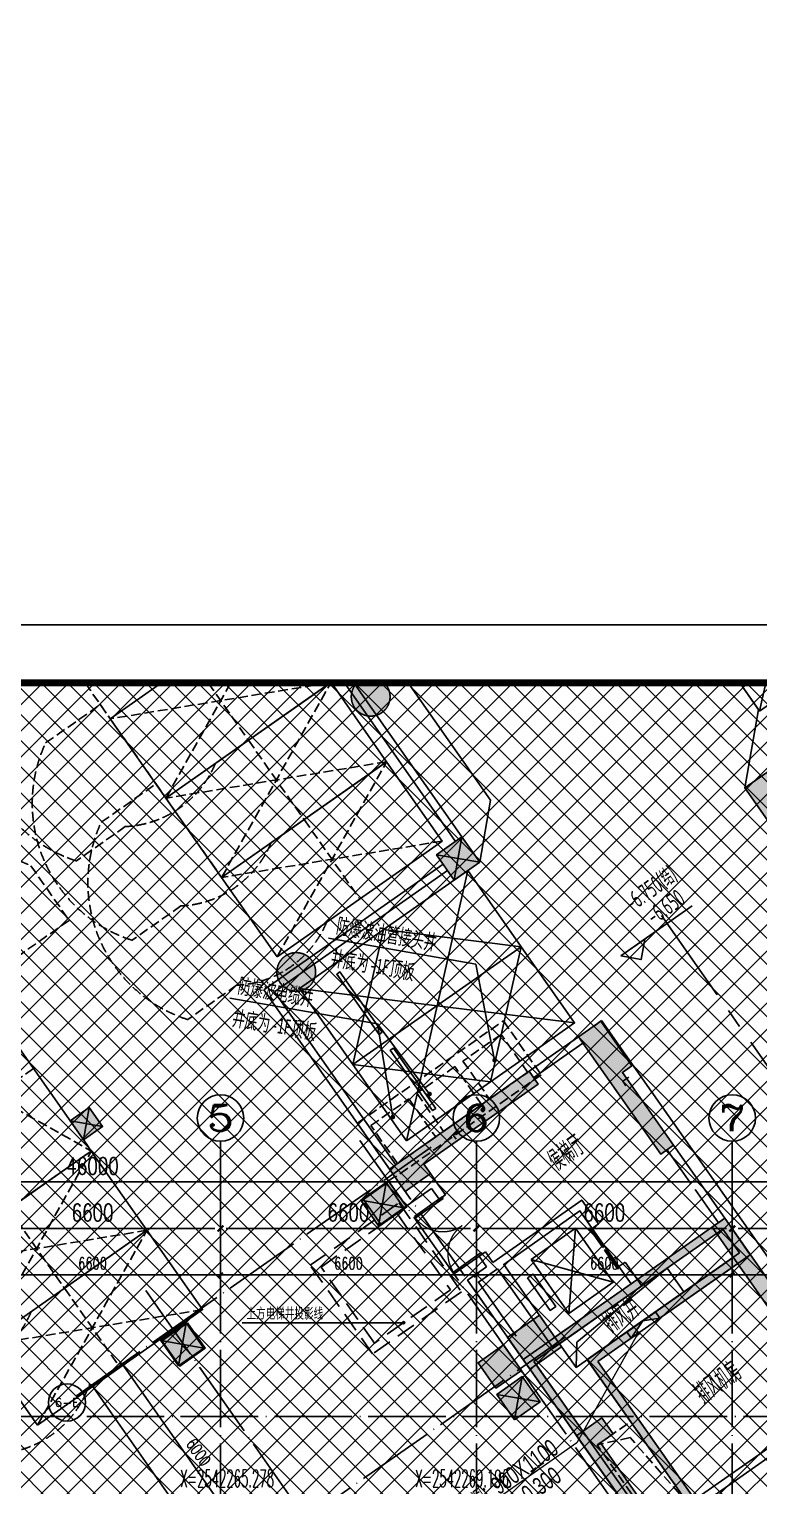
# Model space of a CAD drawing. Header units: millimetres. Extents: x 12325263 to 13848842, y -1463133 to 573208.
# Drawn here: x 12579661 to 12598484, y -804679 to -767086 of the extents above; entities that cross this region are included whole.
import ezdxf
from ezdxf.enums import TextEntityAlignment as Align
from ezdxf.xclip import XClip

# ---------------------------------------------------------------- set-up
doc = ezdxf.new("R2010")
doc.units = ezdxf.units.MM
doc.header["$LTSCALE"] = 1000
doc.header["$XCLIPFRAME"] = 0
for name, pattern in [('-2F平面$0$DASH', [0.35, 0.25, -0.1]), ('__DASH', [0.35, 0.25, -0.1]), ('ACAD_ISO02W100', [15, 12, -3]), ('DASH', [0.35, 0.25, -0.1]), ('DASHED2', [0.375, 0.25, -0.125]), ('DOTE', [2.42, 2, -0.2, 0.02, -0.2]), ('ÎÄå«ºþµØÏÂÊÒ¡¾²ÎÕÕ¡¿$0$CENTERX2', [4, 2.5, -0.5, 0.5, -0.5])]:
    doc.linetypes.add(name, pattern=pattern)
for name, color, linetype in [('-1F竖向开洞$0$PUB-TEXT', 7, 'Continuous'), ('-2F平面$0$PARTS-CAR公寓-机械车位', 240, 'Continuous'), ('56号楼地下室墙柱$0$0q-柱0', 3, 'Continuous'), ('56号楼地下室墙柱$0$0q-柱填充', 5, 'Continuous'), ('A-AXIS', 16, 'DOTE'), ('A-AXIS-DIMS', 3, 'Continuous'), ('A-AXIS-TEXT', 7, 'Continuous'), ('A-COLS', 6, 'Continuous'), ('A-WALL-PATT', 8, 'Continuous'), ('AXIS', 3, 'Continuous'), ('AXIS_TEXT', 7, 'Continuous'), ('DIM-ELEV', 3, 'Continuous'), ('DIM-PUB', 3, 'Continuous'), ('DRWD-DOOR', 2, 'Continuous'), ('PARTS-CAR-政府', 40, 'Continuous'), ('PARTS-HOLE', 3, 'Continuous'), ('PARTS-STAIR', 2, 'Continuous'), ('PUB-TEXT', 7, 'Continuous'), ('PUB_DIM', 83, 'Continuous'), ('PUB_HATCH', 8, 'Continuous'), ('PUB_TEXT', 7, 'Continuous'), ('ROAD-LINE', 20, 'Continuous'), ('ROAD-中心线', 142, 'Continuous'), ('TITLIN1', 7, 'Continuous'), ('WALL', 5, 'Continuous'), ('WALL-SHATCH', 8, 'Continuous'), ('人防墙', 6, 'Continuous'), ('人防门编号', 73, 'Continuous'), ('地下室柱网$0$0q-柱0', 8, 'Continuous'), ('地下室柱网$0$0q-柱填充', 8, 'Continuous'), ('地下室柱网$0$1-0w-XR引用', 8, 'Continuous'), ('投影线', 6, 'ACAD_ISO02W100')]:
    doc.layers.add(name, color=color, linetype=linetype)
for name, color, linetype, plot in [('-2F平面$0$A-轨迹线', 8, 'Continuous', False), ('56号楼地下室墙柱$0$9', 1, 'Continuous', False), ('xg-5', 7, 'Continuous', False), ('地下室柱网$0$9', 8, 'Continuous', False)]:
    doc.layers.add(name, color=color, linetype=linetype, plot=plot)
doc.styles.add('-1F竖向开洞$0$_HZTXT', font='_hysz.shx', dxfattribs={"width": 0.7, "bigfont": '_hyfs.shx'})
doc.styles.add('-1F竖向开洞$0$Standard', font='gbenor.shx', dxfattribs={"bigfont": 'gbcbig.shx'})
doc.styles.add('_TCH_AXIS', font='COMPLEX', dxfattribs={"bigfont": 'GBCBIG'})
doc.styles.add('_TCH_DIM', font='SIMPLEX.shx', dxfattribs={"width": 0.7, "bigfont": 'GBCBIG.shx'})
doc.styles.add('_TCH_DIM_T3', font='SIMPLEX.shx', dxfattribs={"width": 0.705882, "bigfont": 'GBCBIG.shx'})
doc.styles.add('ACHT', font='simhei.ttf')
doc.styles.add('COMPLEX', font='COMPLEX')
doc.styles.add('hztxt', font='gbenor.shx', dxfattribs={"width": 0.7, "bigfont": 'gbcbig.shx'})
doc.styles.get("Standard").update_dxf_attribs({"font": 'gbenor.shx', "bigfont": 'gbcbig.shx'})
doc.styles.add('TITXC', font='simhei.ttf')
doc.styles.add('TITXV', font='', dxfattribs={"width": 0.7})
doc.styles.add('宋体', font='', dxfattribs={"width": 0.65})
doc.styles.add('宋体-标注', font='', dxfattribs={"width": 0.6})
doc.styles.get('TITXV').set_extended_font_data('SimSun')
doc.styles.get('宋体').set_extended_font_data('SimSun')
doc.styles.get('宋体-标注').set_extended_font_data('SimSun')
doc.dimstyles.new('-1F竖向开洞$0$STANDARD', dxfattribs={"dimscale": 100, "dimtxt": 3.5, "dimasz": 1, "dimexe": 2.5, "dimexo": 3, "dimgap": 1.5, "dimtad": 1, "dimdec": 0, "dimzin": 0, "dimdsep": 46, "dimtxsty": '-1F竖向开洞$0$Standard', "dimblk": 'adgshg13-5--1F竖向开洞$0$_ArchTick', "dimcen": 0.09, "dimadec": 0, "dimazin": 0, "dimtfac": 1, "dimtdec": 0, "dimtix": 1, "dimtmove": 2, "dimatfit": 3, "dimfxl": 1, "dimtolj": 1, "dimtzin": 0, "dimarcsym": 0})
doc.dimstyles.new('_TCH_ARCH&&120', dxfattribs={"dimtxt": 306, "dimasz": 120, "dimexe": 300, "dimexo": 360, "dimgap": 147, "dimtad": 1, "dimdec": 0, "dimzin": 0, "dimdsep": 46, "dimtxsty": '_TCH_DIM_T3', "dimblk": 'ARCHTICK', "dimcen": 0.09, "dimclrt": 7, "dimazin": 2, "dimtfac": 1, "dimtdec": 0, "dimtix": 1, "dimtmove": 2, "dimatfit": 3, "dimfxl": 1, "dimfxlon": 1, "dimtolj": 1, "dimtzin": 0, "dimarcsym": 0})
doc.dimstyles.new('_TCH_ARCH&&150', dxfattribs={"dimtxt": 446.25, "dimasz": 150, "dimexe": 375, "dimexo": 450, "dimgap": 189.375, "dimtad": 1, "dimdec": 0, "dimzin": 0, "dimdsep": 46, "dimtxsty": '_TCH_DIM_T3', "dimblk": 'asdggshdfhsg_ArchTick', "dimcen": 0.09, "dimclrt": 7, "dimazin": 2, "dimtfac": 1, "dimtdec": 0, "dimtix": 1, "dimtmove": 2, "dimatfit": 3, "dimfxl": 1, "dimtolj": 1, "dimtzin": 0, "dimarcsym": 0})

# ---------------------------------------------------------------- blocks, each defined once
blk = doc.blocks.new('横向图框_A0')
at = {"layer": 'TITLIN1'}
blk.add_lwpolyline([(0, 0), (1189, 0), (1189, 841), (0, 841)], close=True, dxfattribs=at)
at = {"layer": 'TITLIN1', "const_width": 1.2}
blk.add_lwpolyline([(25, 10), (1179, 10), (1179, 831), (25, 831)], close=True, dxfattribs=at)
blk.add_lwpolyline([(25, 10), (1179, 10), (1179, 831), (25, 831)], close=True, dxfattribs=at)
at = {"style": 'TITXV', "width": 0.8}
for tag, p in [('智能化', (9.38, 781)), ('暖通', (3.13, 781)), ('建筑', (3.13, 705)), ('结构', (9.38, 705)), ('给排水', (15.63, 705)), ('电气', (21.88, 705))]:
    blk.add_attdef(tag, text='', height=2.5, rotation=90, dxfattribs=at).set_placement(p, align=Align.MIDDLE_CENTER)
for tag, height, style, p in [('总工程师', 3, 'ACHT', (1143.11, 210.3)), ('审定', 3, 'ACHT', (1143.11, 202.3)), ('审核', 3, 'ACHT', (1143.11, 194.3)), ('设计总负责人1', 3, 'ACHT', (1143.11, 186.3)), ('设计总负责人2', 3, 'ACHT', (1143.11, 178.3)), ('设计总负责人3', 3, 'ACHT', (1143.11, 170.3)), ('专业负责人1', 3, 'ACHT', (1143.11, 162.3)), ('专业负责人2', 3, 'ACHT', (1143.11, 154.3)), ('专业负责人3', 3, 'ACHT', (1143.11, 146.3)), ('校核1', 3, 'ACHT', (1143.11, 138.3)), ('校核2', 3, 'ACHT', (1143.11, 130.3)), ('设计1', 3, 'ACHT', (1143.11, 122.3)), ('设计2', 3, 'ACHT', (1143.11, 114.3)), ('工程编号', 3, 'TITXC', (1142.31, 74.79)), ('专业', 3, 'TITXC', (1170.43, 74.79)), ('设计阶段', 3, 'TITXC', (1155.54, 67.78)), ('图号', 5, 'TITXC', (1140.34, 32.75)), ('出图日期', 3, 'ACHT', (1144.35, 24.29))]:
    blk.add_attdef(tag, text='', height=height, dxfattribs=dict(style=style)).set_placement(p, align=Align.MIDDLE_CENTER)
at = {"style": 'TITXC', "flags": 1}
for tag, height, p in [('建设单位', 3, (1149.82, 102.29)), ('工程名称', 3, (1149.82, 86.29)), ('图纸名称', 5, (1149.82, 51.04))]:
    blk.add_attdef(tag, text='', height=height, dxfattribs=at).set_placement(p, align=Align.MIDDLE_CENTER)
at = {"style": 'ACHT', "width": 0.8}
for tag, p in [('版本号', (1172.76, 32.79)), ('序号', (1172.76, 24.29))]:
    blk.add_attdef(tag, text='', height=3, dxfattribs=at).set_placement(p, align=Align.MIDDLE_CENTER)
blk = doc.blocks.new('*U20')
blk.add_blockref('横向图框_A0', (0, 0))
blk = doc.blocks.new('A$C15443CC7')
at = {"xscale": 150, "yscale": 150, "zscale": 150}
blk.add_blockref('*U20', (0, 0), dxfattribs=at)
blk = doc.blocks.new('adgshg20211228-rf1')
at = {"layer": 'PUB_HATCH'}
for points in [[(-15309, -15026), (-15309, -14743), (-19799, -19233), (-19516, -19233)], [(-15309, -14743), (-15309, -15026), (-14779, -15556), (-14496, -15556)], [(-14496, -15556), (-14779, -15556), (-18173, -18950), (-17890, -18950)], [(-17890, -18950), (-18173, -18950), (-14955, -22168), (-14672, -22168)], [(-19516, -19233), (-19799, -19233), (-15768, -23264), (-15768, -22981)]]:
    blk.add_hatch(color=256, dxfattribs=at).paths.add_polyline_path(points)
at = {"layer": '人防墙'}
for p, q in [((-15309, -14743), (-19799, -19233)), ((-15309, -15026), (-19516, -19233)), ((-15309, -14743), (-14496, -15556)), ((-15309, -15026), (-14779, -15556)), ((-14779, -15556), (-18173, -18950)), ((-14496, -15556), (-17890, -18950)), ((-18173, -18950), (-14955, -22168)), ((-17890, -18950), (-14672, -22168)), ((-19799, -19233), (-15768, -23264)), ((-19516, -19233), (-15768, -22981))]:
    blk.add_line(p, q, dxfattribs=at)
at = {"layer": '人防墙', "linetype": '__DASH'}
for points in [[(-21814, -10713), (-20612, -11915), (-23865, -15167), (-25067, -13965)], [(-21814, -11066), (-22663, -11915), (-21814, -12763), (-20966, -11915)], [(-22840, -12092), (-23688, -12940), (-22840, -13789), (-21991, -12940)], [(-23865, -13117), (-23016, -13965), (-23865, -14814), (-24713, -13965)]]:
    blk.add_lwpolyline(points, close=True, dxfattribs=at)
at = {"layer": '人防门编号'}
for p, q in [((-22767, -9391), (-26629, -9391)), ((-21862, -11754), (-22767, -9391)), ((-21862, -11754), (-22767, -9391)), ((-24999, -11351), (-28862, -11351)), ((-23364, -12901), (-24999, -11351)), ((-23364, -12901), (-24999, -11351)), ((-24192, -13649), (-24999, -11351))]:
    blk.add_line(p, q, dxfattribs=at)
at = {"layer": '人防门编号', "const_width": 60}
for points in [[(-21851, -11782, 1), (-21872, -11726, 1)], [(-21851, -11782, 1), (-21872, -11726, 1)], [(-23342, -12922, 1), (-23386, -12880, 1)], [(-23342, -12922, 1), (-23386, -12880, 1)], [(-24182, -13677, 1), (-24202, -13621, 1)]]:
    blk.add_lwpolyline(points, format="xyb", close=True, dxfattribs=at)
at = {"layer": 'PUB_TEXT', "style": '宋体-标注', "width": 0.6}
for s, p in [('防爆波油管接头井', (-26472, -9225)), ('井底为', (-26472, -10074)), ('-1F', (-25451, -10074)), ('顶板', (-24941, -10074)), ('防爆波电缆井', (-28705, -11189)), ('井底为', (-28705, -12034)), ('-1F', (-27684, -12034)), ('顶板', (-27174, -12034))]:
    blk.add_text(s, height=398.7, dxfattribs=at).set_placement(p)
blk = doc.blocks.new('adgshg13-A$C7F010FC0')
at = {"layer": 'WALL-SHATCH'}
h = blk.add_hatch(color=256, dxfattribs=at)
h.dxf.hatch_style = 1
h.paths.add_polyline_path([(-60384, -16881), (-763, 197), (12588, -13153), (12588, -157996), (-162965, -188820), (-171262, -180523), (-171262, -31311), (-150707, -10756), (-131860, -7981), (-99162, -7981), (-99162, -4981), (-76620, -4981), (-70108, -16881)], flags=16)
h.paths.add_polyline_path([(-60091, -16381), (-647, 647), (12988, -12988), (12988, -158332), (-163101, -189250), (-171662, -180689), (-171662, -31145), (-150778, -10261), (-131897, -7481), (-99562, -7481), (-99562, -4581), (-76366, -4581), (-69908, -16381)])
blk = doc.blocks.new('adgshg13-Lmark11')
blk.add_line((-250, 250), (1250, 250))
blk.add_lwpolyline([(-250, 250), (250, 250), (0, 0), (-250, 250)], close=True)
at = {"color": 7, "width": 0.8}
blk.add_attdef('LMARK', text='', height=180, rotation=0, dxfattribs=at).set_placement((1137, 325), align=Align.RIGHT)
blk = doc.blocks.new('adgshg13-5--1F竖向开洞$0$_ArchTick')
at = {"color": 0, "linetype": 'ByBlock', "const_width": 0.4}
blk.add_lwpolyline([(-0.5, -0.5), (0.5, 0.5)], dxfattribs=at)
blk = doc.blocks.new('adgshg13-5--1F竖向开洞$0$_Dot')
at = {"color": 0, "linetype": 'ByBlock', "lineweight": -2}
blk.add_line((-0.5, 0), (-1, 0), dxfattribs=at)
at = {"color": 0, "linetype": 'ByBlock', "const_width": 0.5}
blk.add_lwpolyline([(-0.25, 0, 1), (0.25, 0, 1)], format="xyb", close=True, dxfattribs=at)
blk = doc.blocks.new('adgshg13-$DORLIB2D$00000127')
at = {"color": 0}
for points in [[(-0.533, 0.795), (-0.533, 0.69)], [(-0.033, 0.795), (-0.533, 0.795)], [(-0.033, 0.69), (-0.533, 0.69)], [(-0.033, 0.795), (-0.033, 0.69)], [(0.533, 0.795), (0.033, 0.795)], [(0.033, 0.795), (0.033, 0.69)], [(0.533, 0.69), (0.033, 0.69)], [(0.533, 0.795), (0.533, 0.69)], [(0.5, 0.5), (-0.5, 0.5)]]:
    blk.add_lwpolyline(points, dxfattribs=at)
blk = doc.blocks.new('adgshg13-$DorLib2D$00000002')
for p, q in [((-0.5, 0), (-0.5, 0.4875)), ((-0.475, 0.4875), (-0.5, 0.4875)), ((-0.475, 0), (-0.475, 0.4875)), ((0.475, 0), (0.475, 0.4875)), ((0.475, 0.4875), (0.5, 0.4875)), ((0.5, 0), (0.5, 0.4875)), ((-0.5, 0), (-0.475, 0)), ((0.5, 0), (0.475, 0))]:
    blk.add_line(p, q)
at = {"lineweight": 13}
for centre, start, end in [((-0.4875, 0), 0, 88.53072), ((0.4875, 0), 91.46928, 180)]:
    blk.add_arc(centre, 0.4875, start, end, dxfattribs=at)
blk = doc.blocks.new('*U499')
at = {"layer": '地下室柱网$0$0q-柱填充'}
h = blk.add_hatch(color=256, dxfattribs=at)
h.dxf.hatch_style = 1
edge = h.paths.add_edge_path()
edge.add_arc((0, 0), 500, 0, 360)
at = {"layer": '地下室柱网$0$0q-柱0'}
blk.add_circle((0, 0), 500, dxfattribs=at)
blk = doc.blocks.new('*U495')
at = {"layer": '地下室柱网$0$0q-柱0'}
blk.add_lwpolyline([(-400, -400), (400, -400), (400, 400), (-400, 400)], close=True, dxfattribs=at)
at = {"layer": '地下室柱网$0$0q-柱填充'}
blk.add_solid([(-400, 400), (400, 400), (-400, -400), (400, -400)], dxfattribs=at)
at = {"layer": '地下室柱网$0$9'}
for p, q in [((-400, 400), (400, -400)), ((-400, -400), (400, 400))]:
    blk.add_line(p, q, dxfattribs=at)
blk = doc.blocks.new('adgshg2qbj-gycw-bj-13--2F平面$0$CAR-机械车位')
at = {"layer": '-2F平面$0$A-轨迹线', "color": 251, "linetype": '-2F平面$0$DASH'}
blk.add_lwpolyline([(2500, 3643, 0.290247), (2500, 6480), (2500, 8022, 0.450414), (-2949, 6924), (-2949, 5200), (0, 5200)], format="xyb", dxfattribs=at)
at = {"linetype": '-2F平面$0$DASH'}
for p, q in [((2500, 5200), (0, 0)), ((2500, 0), (0, 5200)), ((0, 2600), (2500, 2600))]:
    blk.add_line(p, q, dxfattribs=at)
for p, q in [((2500, 5200), (0, 5200)), ((0, 5200), (0, 200)), ((2500, 300), (2500, 5200))]:
    blk.add_line(p, q)
blk.add_lwpolyline([(2500, 300), (2500, 0), (0, 0), (0, 200)])
blk = doc.blocks.new('adgshg13-政府车位')
at = {"color": 40}
blk.add_lwpolyline([(0, 0), (2400, 0), (2400, 5300), (0, 5300)], close=True, dxfattribs=at)
for points in [[(2400, 0), (0, 2650), (2400, 5300)], [(0, 0), (2400, 2650), (0, 5300)]]:
    blk.add_lwpolyline(points, dxfattribs=at)
at = {"color": 40, "extrusion": (-0.000447791, 3.39716e-15, 1), "elevation": -1}
blk.add_lwpolyline([(250, 1100), (2150, 1100), (2150, 1000), (250, 1000)], close=True, dxfattribs=at)
blk = doc.blocks.new('*U492')
at = {"layer": '地下室柱网$0$0q-柱0'}
blk.add_lwpolyline([(-300, -300), (300, -300), (300, 300), (-300, 300)], close=True, dxfattribs=at)
at = {"layer": '地下室柱网$0$0q-柱填充'}
blk.add_solid([(-300, 300), (300, 300), (-300, -300), (300, -300)], dxfattribs=at)
at = {"layer": '地下室柱网$0$9'}
for p, q in [((-300, 300), (300, -300)), ((-300, -300), (300, 300))]:
    blk.add_line(p, q, dxfattribs=at)
blk = doc.blocks.new('adgshg56号楼地下室墙柱')
at = {"layer": '56号楼地下室墙柱$0$0q-柱填充'}
h = blk.add_hatch(color=256, dxfattribs=at)
h.dxf.hatch_style = 1
h.paths.add_polyline_path([(-1000, 3800), (-1800, 3800), (-1800, 1200), (-2400, 1200), (-2400, 700), (-1800, 700), (-1800, -2500), (-1500, -2500), (-1500, 3100), (-1000, 3100)])
h = blk.add_hatch(color=256, dxfattribs=at)
h.dxf.hatch_style = 1
h.paths.add_polyline_path([(-10550, 1000), (-14950, 1000), (-14950, 300), (-14150, 300), (-14150, 600), (-10550, 600)])
h = blk.add_hatch(color=256, dxfattribs=at)
h.dxf.hatch_style = 1
h.paths.add_polyline_path([(-9000, 1000), (-9000, -2700), (-8600, -2700), (-8600, -400), (-8300, -400), (-8300, 1000)])
h = blk.add_hatch(color=256, dxfattribs=at)
h.dxf.hatch_style = 1
h.paths.add_polyline_path([(-13950, -4300), (-14950, -4300), (-14950, -5300), (-13950, -5300)])
h = blk.add_hatch(color=256, dxfattribs=at)
h.dxf.hatch_style = 1
h.paths.add_polyline_path([(-9000, -5000), (-9000, -10500), (-9250, -10500), (-9250, -11200), (-8050, -11200), (-8050, -10500), (-8600, -10500), (-8600, -5000)])
h = blk.add_hatch(color=256, dxfattribs=at)
h.dxf.hatch_style = 1
h.paths.add_polyline_path([(-14150, -7400), (-14950, -7400), (-14950, -11200), (-14150, -11200), (-14150, -10500), (-14550, -10500), (-14550, -7900), (-14150, -7900)])
at = {"layer": '56号楼地下室墙柱$0$0q-柱0'}
for points in [[(-1000, 3800), (-1800, 3800), (-1800, 1200), (-2400, 1200), (-2400, 700), (-1800, 700), (-1800, -2500), (-1500, -2500), (-1500, 3100), (-1000, 3100)], [(-10550, 1000), (-14950, 1000), (-14950, 300), (-14150, 300), (-14150, 600), (-10550, 600)], [(-9000, 1000), (-9000, -2700), (-8600, -2700), (-8600, -400), (-8300, -400), (-8300, 1000)], [(-13950, -4300), (-14950, -4300), (-14950, -5300), (-13950, -5300)], [(-9000, -5000), (-9000, -10500), (-9250, -10500), (-9250, -11200), (-8050, -11200), (-8050, -10500), (-8600, -10500), (-8600, -5000)], [(-14150, -7400), (-14950, -7400), (-14950, -11200), (-14150, -11200), (-14150, -10500), (-14550, -10500), (-14550, -7900), (-14150, -7900)]]:
    blk.add_lwpolyline(points, close=True, dxfattribs=at)
at = {"layer": '56号楼地下室墙柱$0$9'}
for p, q in [((-13100, 780), (-13100, 645)), ((-13100, 780), (-12915, 780)), ((-8725, -595), (-8725, -735)), ((-8725, -595), (-8535, -595))]:
    blk.add_line(p, q, dxfattribs=at)
blk = doc.blocks.new('_AXISO')
blk.add_circle((0, 0), 0.5)
at = {"layer": 'AXIS_TEXT', "style": 'COMPLEX', "width": 1.041667}
blk.add_attdef('A', text='', height=0.56, dxfattribs=at).set_placement((-0.25, -0.28), (0.25, -0.28), align=Align.FIT)
blk = doc.blocks.new('_ArchTick')
at = {"color": 0, "linetype": 'ByBlock', "const_width": 0.4}
blk.add_lwpolyline([(-0.5, -0.5), (0.5, 0.5)], dxfattribs=at)
blk = doc.blocks.new('*D5290')
at = {"layer": 'A-AXIS-DIMS', "color": 0, "lineweight": -2, "transparency": 16777216}
for p, q in [((-6479, 4816), (-6726, 4643)), ((-6480, 4815), (438, -5050)), ((439, -5050), (193, -5223))]:
    blk.add_line(p, q, dxfattribs=at)
at = {"layer": 'Defpoints', "color": 0, "transparency": 16777216}
for p in [(-4400, 6274), (2519, -3592), (438, -5050)]:
    blk.add_point(p, dxfattribs=at)
at = {"layer": 'A-AXIS-DIMS', "color": 0, "lineweight": -2, "transparency": 16777216, "xscale": 120, "yscale": 120, "zscale": 120}
for p, rotation in [((-6480, 4815), 125.0412482430256), ((438, -5050), 305.0412482430256)]:
    blk.add_blockref('_ArchTick', p, dxfattribs=dict(at, rotation=rotation))
at = {"layer": 'A-AXIS-DIMS', "color": 7, "transparency": 16777216, "insert": (-2775, 55), "char_height": 306, "attachment_point": 5, "rotation": 305.0412, "style": '_TCH_DIM_T3'}
blk.add_mtext('\\A1;12050', dxfattribs=at)
blk = doc.blocks.new('*D5292')
at = {"layer": 'A-AXIS-DIMS', "color": 0, "lineweight": -2, "transparency": 16777216}
for p, q in [((-5694, 5367), (-5940, 5194)), ((-5694, 5367), (-2249, 454)), ((-2249, 455), (-2495, 282))]:
    blk.add_line(p, q, dxfattribs=at)
at = {"layer": 'Defpoints', "color": 0, "transparency": 16777216}
for p in [(-4400, 6274), (-955, 1362), (-2249, 454)]:
    blk.add_point(p, dxfattribs=at)
at = {"layer": 'A-AXIS-DIMS', "color": 0, "lineweight": -2, "transparency": 16777216, "xscale": 120, "yscale": 120, "zscale": 120}
for p, rotation in [((-5694, 5367), 125.0412482430296), ((-2249, 454), 305.0412482430296)]:
    blk.add_blockref('_ArchTick', p, dxfattribs=dict(at, rotation=rotation))
at = {"layer": 'A-AXIS-DIMS', "color": 7, "transparency": 16777216, "insert": (-3726, 3083), "char_height": 306, "attachment_point": 5, "rotation": 305.0412, "style": '_TCH_DIM_T3'}
blk.add_mtext('\\A1;6000', dxfattribs=at)
blk = doc.blocks.new('asdggshdfhsg_ArchTick')
at = {"color": 0, "linetype": 'ByBlock', "const_width": 0.4}
blk.add_lwpolyline([(-0.5, -0.5), (0.5, 0.5)], dxfattribs=at)
blk = doc.blocks.new('*D5248')
at = {"layer": 'AXIS', "color": 0, "lineweight": -2, "transparency": 16777216}
for p, q in [((12424867, 1082540), (12424867, 1085415)), ((12470867, 1082540), (12470867, 1085415)), ((12425017, 1085040), (12470717, 1085040))]:
    blk.add_line(p, q, dxfattribs=at)
at = {"layer": 'Defpoints', "color": 0, "transparency": 16777216}
for p in [(12470867, 1085040), (12424867, 1082090), (12470867, 1082090)]:
    blk.add_point(p, dxfattribs=at)
at = {"layer": 'AXIS', "color": 0, "lineweight": -2, "transparency": 16777216, "xscale": 150, "yscale": 150, "zscale": 150, "rotation": 180}
blk.add_blockref('asdggshdfhsg_ArchTick', (12424867, 1085040), dxfattribs=at)
at = {"layer": 'AXIS', "color": 0, "lineweight": -2, "transparency": 16777216, "xscale": 150, "yscale": 150, "zscale": 150}
blk.add_blockref('asdggshdfhsg_ArchTick', (12470867, 1085040), dxfattribs=at)
at = {"layer": 'AXIS', "color": 7, "transparency": 16777216, "insert": (12447867, 1085452), "char_height": 446.2, "attachment_point": 5, "style": '_TCH_DIM_T3'}
blk.add_mtext('\\A1;46000', dxfattribs=at)
blk = doc.blocks.new('*D5253')
at = {"layer": 'AXIS', "color": 0, "lineweight": -2, "transparency": 16777216}
for p, q in [((12444567, 1082540), (12444567, 1084215)), ((12451167, 1082540), (12451167, 1084215)), ((12444717, 1083840), (12451017, 1083840))]:
    blk.add_line(p, q, dxfattribs=at)
at = {"layer": 'Defpoints', "color": 0, "transparency": 16777216}
for p in [(12451167, 1083840), (12444567, 1082090), (12451167, 1082090)]:
    blk.add_point(p, dxfattribs=at)
at = {"layer": 'AXIS', "color": 0, "lineweight": -2, "transparency": 16777216, "xscale": 150, "yscale": 150, "zscale": 150, "rotation": 180}
blk.add_blockref('asdggshdfhsg_ArchTick', (12444567, 1083840), dxfattribs=at)
at = {"layer": 'AXIS', "color": 0, "lineweight": -2, "transparency": 16777216, "xscale": 150, "yscale": 150, "zscale": 150}
blk.add_blockref('asdggshdfhsg_ArchTick', (12451167, 1083840), dxfattribs=at)
at = {"layer": 'AXIS', "color": 7, "transparency": 16777216, "insert": (12447867, 1084252), "char_height": 446.2, "attachment_point": 5, "style": '_TCH_DIM_T3'}
blk.add_mtext('\\A1;6600', dxfattribs=at)
blk = doc.blocks.new('*D5254')
at = {"layer": 'AXIS', "color": 0, "lineweight": -2, "transparency": 16777216}
for p, q in [((12451167, 1082540), (12451167, 1084215)), ((12457767, 1082540), (12457767, 1084215)), ((12451317, 1083840), (12457617, 1083840))]:
    blk.add_line(p, q, dxfattribs=at)
at = {"layer": 'Defpoints', "color": 0, "transparency": 16777216}
for p in [(12457767, 1083840), (12451167, 1082090), (12457767, 1082090)]:
    blk.add_point(p, dxfattribs=at)
at = {"layer": 'AXIS', "color": 0, "lineweight": -2, "transparency": 16777216, "xscale": 150, "yscale": 150, "zscale": 150, "rotation": 180}
blk.add_blockref('asdggshdfhsg_ArchTick', (12451167, 1083840), dxfattribs=at)
at = {"layer": 'AXIS', "color": 0, "lineweight": -2, "transparency": 16777216, "xscale": 150, "yscale": 150, "zscale": 150}
blk.add_blockref('asdggshdfhsg_ArchTick', (12457767, 1083840), dxfattribs=at)
at = {"layer": 'AXIS', "color": 7, "transparency": 16777216, "insert": (12454467, 1084252), "char_height": 446.2, "attachment_point": 5, "style": '_TCH_DIM_T3'}
blk.add_mtext('\\A1;6600', dxfattribs=at)
blk = doc.blocks.new('*D5255')
at = {"layer": 'AXIS', "color": 0, "lineweight": -2, "transparency": 16777216}
for p, q in [((12457767, 1082540), (12457767, 1084215)), ((12464367, 1082540), (12464367, 1084215)), ((12457917, 1083840), (12464217, 1083840))]:
    blk.add_line(p, q, dxfattribs=at)
at = {"layer": 'Defpoints', "color": 0, "transparency": 16777216}
for p in [(12464367, 1083840), (12457767, 1082090), (12464367, 1082090)]:
    blk.add_point(p, dxfattribs=at)
at = {"layer": 'AXIS', "color": 0, "lineweight": -2, "transparency": 16777216, "xscale": 150, "yscale": 150, "zscale": 150, "rotation": 180}
blk.add_blockref('asdggshdfhsg_ArchTick', (12457767, 1083840), dxfattribs=at)
at = {"layer": 'AXIS', "color": 0, "lineweight": -2, "transparency": 16777216, "xscale": 150, "yscale": 150, "zscale": 150}
blk.add_blockref('asdggshdfhsg_ArchTick', (12464367, 1083840), dxfattribs=at)
at = {"layer": 'AXIS', "color": 7, "transparency": 16777216, "insert": (12461067, 1084252), "char_height": 446.2, "attachment_point": 5, "style": '_TCH_DIM_T3'}
blk.add_mtext('\\A1;6600', dxfattribs=at)
blk = doc.blocks.new('*D5256')
at = {"layer": 'AXIS', "color": 0, "lineweight": -2, "transparency": 16777216}
for p, q in [((12464367, 1082540), (12464367, 1084215)), ((12470867, 1082540), (12470867, 1084215)), ((12464517, 1083840), (12470717, 1083840))]:
    blk.add_line(p, q, dxfattribs=at)
at = {"layer": 'Defpoints', "color": 0, "transparency": 16777216}
for p in [(12470867, 1083840), (12464367, 1082090), (12470867, 1082090)]:
    blk.add_point(p, dxfattribs=at)
at = {"layer": 'AXIS', "color": 0, "lineweight": -2, "transparency": 16777216, "xscale": 150, "yscale": 150, "zscale": 150, "rotation": 180}
blk.add_blockref('asdggshdfhsg_ArchTick', (12464367, 1083840), dxfattribs=at)
at = {"layer": 'AXIS', "color": 0, "lineweight": -2, "transparency": 16777216, "xscale": 150, "yscale": 150, "zscale": 150}
blk.add_blockref('asdggshdfhsg_ArchTick', (12470867, 1083840), dxfattribs=at)
at = {"layer": 'AXIS', "color": 7, "transparency": 16777216, "insert": (12467617, 1084252), "char_height": 446.2, "attachment_point": 5, "style": '_TCH_DIM_T3'}
blk.add_mtext('\\A1;6500', dxfattribs=at)
blk = doc.blocks.new('A$C3FC35F4C')
at = {"layer": 'PUB_TEXT', "style": '_TCH_DIM', "width": 0.494118}
for s, p in [('X=2542265.278', (1019505, 231922)), ('X=2542269.196', (1025565, 231922))]:
    blk.add_text(s, height=446.25, dxfattribs=at).set_placement(p)
blk = doc.blocks.new('_FZH')
blk.add_lwpolyline([(-0.5, -0.5), (0.5, -0.5), (0.5, 0.5), (-0.5, 0.5)], close=True)
at = {"layer": 'PUB_HATCH'}
blk.add_solid([(-0.5, -0.5), (0.5, -0.5), (-0.5, 0.5), (0.5, 0.5)], dxfattribs=at)
blk = doc.blocks.new('asdfdsfds')
at = {"layer": 'A-COLS', "xscale": 799.9999999987996, "yscale": 799.9999999987996, "zscale": 799.9999999987996, "rotation": 215.0413537888287}
for p in [(-15454, 88503), (-20653, 84857), (-12497, 84287)]:
    blk.add_blockref('_FZH', p, dxfattribs=at)
blk = doc.blocks.new('*D4794')
at = {"layer": 'Defpoints', "color": 0, "transparency": 16777216}
for p in [(12584597, -799237), (12577997, -802837), (12584597, -802837)]:
    blk.add_point(p, dxfattribs=at)
at = {"layer": 'PUB_DIM', "color": 0, "lineweight": -2, "transparency": 16777216}
for p, q in [((12577997, -799238), (12577997, -798937)), ((12584597, -799238), (12584597, -798937)), ((12577997, -799237), (12584597, -799237))]:
    blk.add_line(p, q, dxfattribs=at)
at = {"layer": 'PUB_DIM', "color": 0, "lineweight": -2, "transparency": 16777216, "xscale": 120, "yscale": 120, "zscale": 120, "rotation": 180}
blk.add_blockref('_ArchTick', (12577997, -799237), dxfattribs=at)
at = {"layer": 'PUB_DIM', "color": 0, "lineweight": -2, "transparency": 16777216, "xscale": 120, "yscale": 120, "zscale": 120}
blk.add_blockref('_ArchTick', (12584597, -799237), dxfattribs=at)
at = {"layer": 'PUB_DIM', "color": 7, "transparency": 16777216, "insert": (12581297, -798937), "char_height": 306, "attachment_point": 5, "style": '_TCH_DIM_T3'}
blk.add_mtext('\\A1;6600', dxfattribs=at)
blk = doc.blocks.new('*D4795')
at = {"layer": 'Defpoints', "color": 0, "transparency": 16777216}
for p in [(12591197, -799237), (12584597, -802837), (12591197, -802837)]:
    blk.add_point(p, dxfattribs=at)
at = {"layer": 'PUB_DIM', "color": 0, "lineweight": -2, "transparency": 16777216}
for p, q in [((12584597, -799238), (12584597, -798937)), ((12591197, -799238), (12591197, -798937)), ((12584597, -799237), (12591197, -799237))]:
    blk.add_line(p, q, dxfattribs=at)
at = {"layer": 'PUB_DIM', "color": 0, "lineweight": -2, "transparency": 16777216, "xscale": 120, "yscale": 120, "zscale": 120, "rotation": 180}
blk.add_blockref('_ArchTick', (12584597, -799237), dxfattribs=at)
at = {"layer": 'PUB_DIM', "color": 0, "lineweight": -2, "transparency": 16777216, "xscale": 120, "yscale": 120, "zscale": 120}
blk.add_blockref('_ArchTick', (12591197, -799237), dxfattribs=at)
at = {"layer": 'PUB_DIM', "color": 7, "transparency": 16777216, "insert": (12587897, -798937), "char_height": 306, "attachment_point": 5, "style": '_TCH_DIM_T3'}
blk.add_mtext('\\A1;6600', dxfattribs=at)
blk = doc.blocks.new('*D4796')
at = {"layer": 'Defpoints', "color": 0, "transparency": 16777216}
for p in [(12597797, -799237), (12591197, -802837), (12597797, -802837)]:
    blk.add_point(p, dxfattribs=at)
at = {"layer": 'PUB_DIM', "color": 0, "lineweight": -2, "transparency": 16777216}
for p, q in [((12591197, -799238), (12591197, -798937)), ((12597797, -799238), (12597797, -798937)), ((12591197, -799237), (12597797, -799237))]:
    blk.add_line(p, q, dxfattribs=at)
at = {"layer": 'PUB_DIM', "color": 0, "lineweight": -2, "transparency": 16777216, "xscale": 120, "yscale": 120, "zscale": 120, "rotation": 180}
blk.add_blockref('_ArchTick', (12591197, -799237), dxfattribs=at)
at = {"layer": 'PUB_DIM', "color": 0, "lineweight": -2, "transparency": 16777216, "xscale": 120, "yscale": 120, "zscale": 120}
blk.add_blockref('_ArchTick', (12597797, -799237), dxfattribs=at)
at = {"layer": 'PUB_DIM', "color": 7, "transparency": 16777216, "insert": (12594497, -798937), "char_height": 306, "attachment_point": 5, "style": '_TCH_DIM_T3'}
blk.add_mtext('\\A1;6600', dxfattribs=at)
blk = doc.blocks.new('*D4797')
at = {"layer": 'Defpoints', "color": 0, "transparency": 16777216}
for p in [(12604297, -799237), (12597797, -802837), (12604297, -802837)]:
    blk.add_point(p, dxfattribs=at)
at = {"layer": 'PUB_DIM', "color": 0, "lineweight": -2, "transparency": 16777216}
for p, q in [((12597797, -799238), (12597797, -798937)), ((12604297, -799238), (12604297, -798937)), ((12597797, -799237), (12604297, -799237))]:
    blk.add_line(p, q, dxfattribs=at)
at = {"layer": 'PUB_DIM', "color": 0, "lineweight": -2, "transparency": 16777216, "xscale": 120, "yscale": 120, "zscale": 120, "rotation": 180}
blk.add_blockref('_ArchTick', (12597797, -799237), dxfattribs=at)
at = {"layer": 'PUB_DIM', "color": 0, "lineweight": -2, "transparency": 16777216, "xscale": 120, "yscale": 120, "zscale": 120}
blk.add_blockref('_ArchTick', (12604297, -799237), dxfattribs=at)
at = {"layer": 'PUB_DIM', "color": 7, "transparency": 16777216, "insert": (12601047, -798937), "char_height": 306, "attachment_point": 5, "style": '_TCH_DIM_T3'}
blk.add_mtext('\\A1;6500', dxfattribs=at)
blk = doc.blocks.new('adgshg13-5--1F竖向开洞')
at = {"layer": '-1F竖向开洞$0$PUB-TEXT', "color": 3, "style": '-1F竖向开洞$0$_HZTXT', "width": 0.7}
for s, p in [('结构开洞：900X1100', (711627398, 2542272859)), ('洞底标高：H+0.300', (711627822, 2542272398))]:
    blk.add_text(s, height=450, rotation=45.0074, dxfattribs=at).set_placement(p)
blk.add_wipeout([(711630976, 2542278639), (711631118, 2542278498), (711631754, 2542279134), (711631613, 2542279276)]).dxf.layer = 'xg-5'
h = blk.add_hatch(color=256)
h.dxf.hatch_style = 1
h.paths.add_polyline_path([(711631330, 2542278993), (711630976, 2542278639), (711631118, 2542278498)])
h.paths.add_polyline_path([(711631754, 2542279134), (711631613, 2542279276), (711631330, 2542278993)])
for p, q in [((711630976, 2542278639), (711631613, 2542279276)), ((711630976, 2542278639), (711631613, 2542279276)), ((711631754, 2542279134), (711631118, 2542278498)), ((711631754, 2542279134), (711631118, 2542278498)), ((711631330, 2542278993), (711631754, 2542279134)), ((711631613, 2542279276), (711631754, 2542279134)), ((711631613, 2542279276), (711631754, 2542279134)), ((711631118, 2542278498), (711631330, 2542278993)), ((711631118, 2542278498), (711630976, 2542278639)), ((711631118, 2542278498), (711630976, 2542278639))]:
    blk.add_line(p, q)
at = {"layer": '-1F竖向开洞$0$PUB-TEXT', "color": 3}
blk.add_leader([(711631266, 2542278646), (711630198, 2542275591), (711627260, 2542272653)], dimstyle='-1F竖向开洞$0$STANDARD', override={"dimscale": 1, "dimtxt": 6000, "dimasz": 100, "dimtad": 0, "dimldrblk": 'adgshg13-5--1F竖向开洞$0$_Dot', "dimlwd": 20}, dxfattribs=at)
blk = doc.blocks.new('A$C4C7A72D3')
for points in [[(186761.4, 142738.7), (186620, 142597.3)], [(187609.9, 141890.2), (187468.5, 141748.8)]]:
    blk.add_lwpolyline(points)
at = {"layer": 'PARTS-STAIR'}
for p, q in [((186195.7, 142526.6), (186407.7, 140334.6)), ((185205.7, 141536.7), (187397.7, 141324.5))]:
    blk.add_line(p, q, dxfattribs=at)
blk.add_lwpolyline([(185205.7, 141536.7), (186195.7, 142526.6), (187397.7, 141324.5), (186407.7, 140334.6)], close=True, dxfattribs=at)
at = {"layer": 'PARTS-STAIR', "color": 2}
for points in [[(186761.4, 142738.7), (186620, 142597.3)], [(187609.9, 141890.2), (187468.5, 141748.8)]]:
    blk.add_lwpolyline(points, dxfattribs=at)
at = {"layer": 'PARTS-STAIR'}
blk.add_lwpolyline([(185198.6, 141048.8), (185322.4, 141172.6), (186043.6, 140451.3), (185919.8, 140327.5), (185198.6, 141048.8)], dxfattribs=at)
at = {"layer": 'ROAD-中心线', "linetype": 'ÎÄå«ºþµØÏÂÊÒ¡¾²ÎÕÕ¡¿$0$CENTERX2'}
blk.add_line((186988.6, 150862.6), (198635.4, 139215.8), dxfattribs=at)
at = {"layer": 'WALL'}
for p, q in [((189059.5, 144046.9), (189801.9, 143304.4)), ((182741, 142799.3), (182599.6, 142657.9)), ((184013.8, 141526.5), (183872.4, 141385.1)), ((190438.3, 136162.6), (192241.5, 137965.7)), ((190049.4, 135490.9), (192382.9, 137824.3))]:
    blk.add_line(p, q, dxfattribs=at)
for points in [[(182503.6, 143036.7), (182271.2, 143269)], [(184251.1, 141289.1), (186231, 143269), (186761.4, 142738.7)], [(181180.3, 142844.7), (181372.2, 143036.7)], [(181746, 142279.1), (182362.2, 142895.3)], [(182599.6, 142657.9), (182362.2, 142895.3)], [(182741, 142799.3), (182503.6, 143036.7)], [(187468.5, 141748.8), (187857.4, 141359.9), (186160.3, 139662.8), (184534, 141289.1), (186231, 142986.2), (186620, 142597.3)], [(187609.9, 141890.2), (188140.2, 141359.9), (186160.3, 139380), (184392.6, 141147.7)], [(184109.7, 141147.7), (183872.4, 141385.1)], [(184251.1, 141289.1), (184013.8, 141526.5)], [(184109.7, 141147.7), (183685.5, 140723.5), (191970.4, 132438.5)], [(184392.6, 141147.7), (183968.3, 140723.5), (185170.4, 139521.4)]]:
    blk.add_lwpolyline(points, dxfattribs=at)
at = {"layer": '-2F平面$0$PARTS-CAR公寓-机械车位'}
for p, xscale, rotation in [((175780.8, 157077.2), -0.9999999999999996, 134.9999999999997), ((177548.5, 155309.4), -0.9999999999999996, 134.9999999999997), ((179316.3, 153541.6), -0.9999999999999996, 134.9999999999997), ((173550.2, 142330.6), -0.9999999999999993, 45.00000000000003), ((171358.1, 140138.6), -0.9999999999999993, 45.00000000000003), ((173550.2, 142330.6), -0.9999999999999996, 134.9999999999997), ((175317.9, 140562.9), -0.9999999999999996, 134.9999999999997)]:
    blk.add_blockref('adgshg2qbj-gycw-bj-13--2F平面$0$CAR-机械车位', p, dxfattribs=dict(at, xscale=xscale, rotation=rotation))
for name, p, rotation in [('*U499', (178620.6, 155122.7), 89.99999998482177), ('*U495', (181564.1, 151400.8), 134.9999999999999), ('*U499', (177957.9, 147794.5), 134.9999999999999), ('*U492', (173302.3, 143002.8), 45), ('*U495', (181180.1, 142279.2), 45), ('*U495', (176725.4, 137824.4), 45), ('*U495', (185505.4, 137952.7), 45)]:
    blk.add_blockref(name, p, dxfattribs=dict(rotation=rotation))
at = {"layer": 'DIM-ELEV'}
ref = blk.add_blockref('adgshg13-Lmark11', (186363.8, 150207), dxfattribs=dict(at, xscale=1.5, yscale=1.5, zscale=1.5, rotation=45.00000003392618))
XClip(ref).set_block_clipping_path([(-529.1692605615, 256.2128419876), (1355.6507577896, 780.9177241325)])
ref.add_attrib('LMARK', '-6.750(结)', dxfattribs={"layer": '0', "color": 7, "height": 450, "rotation": 45, "width": 0.7}).set_placement((187269.1, 151857.5), align=Align.RIGHT)
ref = blk.add_blockref('adgshg13-Lmark11', (186664.8, 149650.6), dxfattribs=dict(at, xscale=1.5, yscale=1.5, zscale=1.5, rotation=45.00000003392618))
ref.add_attrib('LMARK', '-6.650', dxfattribs={"layer": '0', "color": 7, "height": 450, "rotation": 45, "width": 0.7}).set_placement((187570, 151301.1), align=Align.RIGHT)
at = {"layer": 'DRWD-DOOR', "color": 2, "xscale": 1800, "yscale": 1800, "zscale": -2400, "rotation": 135.0000067378639}
blk.add_blockref('adgshg13-$DorLib2D$00000002', (183306.7, 142092.2), dxfattribs=at)
at = {"layer": 'PARTS-CAR-政府', "rotation": 134.9999999955961}
blk.add_blockref('adgshg13-政府车位', (192312.2, 160239.6), dxfattribs=at)
at = {"layer": 'PARTS-CAR-政府', "xscale": -1, "rotation": 314.9999999561071}
for p in [(179811.5, 145692.6), (181508.5, 143995.5)]:
    blk.add_blockref('adgshg13-政府车位', p, dxfattribs=at)
at = {"layer": 'PARTS-STAIR', "color": 2, "xscale": 1200, "yscale": 199.9999999999999, "zscale": 1200, "rotation": 135.0000032192693}
blk.add_blockref('adgshg13-$DORLIB2D$00000127', (187114.9, 142243.7), dxfattribs=at)
at = {"layer": 'WALL', "color": 1}
blk.add_blockref('adgshg13-A$C7F010FC0', (210433, 205503.6), dxfattribs=at)
at = {"layer": '人防墙', "ltscale": 1000}
blk.add_blockref('adgshg20211228-rf1', (205252.2, 158189), dxfattribs=at)
at = {"layer": '地下室柱网$0$1-0w-XR引用', "rotation": 45.00000001821387}
blk.add_blockref('adgshg56号楼地下室墙柱', (192488.9, 153062.5), dxfattribs=at)
at = {"layer": 'PUB-TEXT', "color": 7, "style": 'hztxt', "width": 0.8}
for s, p in [('侯梯厅', (185486.5, 143873.1)), ('排风机房', (190246.6, 138606.5))]:
    blk.add_text(s, height=550, rotation=45, dxfattribs=at).set_placement(p)
at = {"layer": 'DIM-PUB'}
blk.add_blockref('adgshg13-5--1F竖向开洞', (-711443013, -2542138516.7), dxfattribs=at)
at = {"layer": 'PARTS-HOLE', "linetype": 'Continuous'}
blk.add_lwpolyline([(188705.9, 141925.5), (189236.2, 141395.2), (186832.1, 138991.1), (186301.8, 139521.4)], close=True, dxfattribs=at)
blk.add_lwpolyline([(188705.9, 141925.5), (186741.7, 139636.1), (186832.1, 138991.1)], dxfattribs=at)
at = {"layer": 'PARTS-HOLE', "linetype": 'DASH'}
blk.add_lwpolyline([(190296.9, 136021.2), (189554.4, 135278.7), (187716, 137117.2), (188458.4, 137859.7)], close=True, dxfattribs=at)
blk.add_lwpolyline([(190296.9, 136021.2), (188517.8, 137450), (187716, 137117.2)], dxfattribs=at)
at = {"layer": 'ROAD-LINE'}
for p, q in [((180609.5, 164446.9), (188529.1, 156527.3)), ((172884.3, 162272.7), (182129.8, 153027.1)), ((188529.1, 154476.7), (188529.1, 156527.3)), ((182129.8, 151400.8), (182129.8, 153027.1)), ((185771.4, 147759.2), (185933.6, 147921.3)), ((185933.6, 147921.3), (197348.2, 136506.7))]:
    blk.add_line(p, q, dxfattribs=at)
at = {"layer": 'WALL'}
for p, q in [((181564.1, 151966.5), (175568.6, 157962)), ((181422.7, 151825), (175639.3, 157608.5)), ((177213.1, 147195.8), (181208.3, 151191)), ((177496, 147195.8), (181349.7, 151049.5)), ((184321.9, 146309.6), (185417.9, 147405.6)), ((177213.1, 147195.8), (181210.6, 143198.3)), ((177496, 147195.8), (181352, 143339.8)), ((184463.3, 146168.2), (185559.3, 147264.2)), ((188175.6, 144930.7), (188918, 144188.3)), ((188317, 145072.2), (189943.4, 143445.8)), ((187079.6, 139238.5), (190332.3, 142491.2)), ((187362.4, 139238.5), (190473.7, 142349.8)), ((190296.9, 136021.2), (187079.6, 139238.5)), ((190438.3, 136162.6), (187362.4, 139238.5)), ((187291.7, 137400.1), (185806.8, 138885))]:
    blk.add_line(p, q, dxfattribs=at)
at = {"layer": 'PUB-TEXT', "color": 7, "style": 'hztxt', "width": 0.8}
blk.add_text('排风井', height=550, rotation=45, dxfattribs=at).set_placement((187599.2, 139990.4))
blk = doc.blocks.new('ASDFASDFASFSDF')
at = {"layer": 'A-AXIS'}
for p, q in [((-6875, 4538.5), (2272.7, 10953.7)), ((437.5, 11132.3), (11490.2, -4628.4)), ((601.3, 11247.1), (11654, -4513.6)), ((-5089, 7256.7), (5963.7, -8504)), ((-3430.2, -374.1), (5717.7, 6041.2))]:
    blk.add_line(p, q, dxfattribs=at)
at = {"layer": 'A-AXIS-DIMS'}
blk.add_line((-5822.1, 5276.9), (-6725.9, 4643.1), dxfattribs=at)
ref = blk.add_blockref('_AXISO', (-7118.9, 4367.5), dxfattribs=dict(at, xscale=960, yscale=960, zscale=960))
ref.add_attrib('A', '6-E', dxfattribs={"layer": 'A-AXIS-TEXT', "height": 215.58, "style": '_TCH_AXIS'}).set_placement((-7437.2, 4259.7), (-6800.7, 4259.7), align=Align.FIT)
for p2, distance, picture, middle in [((2518.7, -3591.6), -2540.9, '*D5290', (-2775.3, 54.7)), ((-955, 1361.8), -1580.9, '*D5292', (-3726.2, 3082.5))]:
    dim = blk.add_aligned_dim(p1=(-4400, 6274.2), p2=p2, distance=distance, dimstyle='_TCH_ARCH&&120', dxfattribs=at)
    dim.commit()
    dim.dimension.update_dxf_attribs({"geometry": picture, "text_midpoint": middle})
blk = doc.blocks.new('qlzw')
at = {"layer": 'A-AXIS'}
for p, q in [((12451166.8, 979489.8), (12451166.8, 1082089.8)), ((12457766.8, 979489.8), (12457766.8, 1082089.8)), ((12464366.8, 979489.8), (12464366.8, 1082089.8)), ((12411416.8, 1078989.8), (12486866.8, 1078989.8))]:
    blk.add_line(p, q, dxfattribs=at)
at = {"layer": 'AXIS'}
for p, q in [((12451166.8, 1082089.8), (12451166.8, 1086089.8)), ((12457766.8, 1082089.8), (12457766.8, 1086089.8)), ((12464366.8, 1082089.8), (12464366.8, 1086089.8))]:
    blk.add_line(p, q, dxfattribs=at)
blk.add_blockref('ASDFASDFASFSDF', (12454326.8, 1074982.1))
ref = blk.add_blockref('_AXISO', (12451166.8, 1086689.8), dxfattribs=dict(at, xscale=1200, yscale=1200, zscale=1200))
ref.add_attrib('A', '5', dxfattribs={"layer": 'AXIS_TEXT', "height": 678.8, "style": '_TCH_AXIS', "width": 1.5}).set_placement((12450827.4, 1086350.3), (12451506.2, 1086350.3), align=Align.FIT)
ref = blk.add_blockref('_AXISO', (12457766.8, 1086689.8), dxfattribs=dict(at, xscale=1200, yscale=1200, zscale=1200))
ref.add_attrib('A', '6', dxfattribs={"layer": 'AXIS_TEXT', "height": 678.8, "style": '_TCH_AXIS', "width": 1.5}).set_placement((12457427.4, 1086350.3), (12458106.2, 1086350.3), align=Align.FIT)
ref = blk.add_blockref('_AXISO', (12464366.8, 1086689.8), dxfattribs=dict(at, xscale=1200, yscale=1200, zscale=1200))
ref.add_attrib('A', '7', dxfattribs={"layer": 'AXIS_TEXT', "height": 678.8, "style": '_TCH_AXIS', "width": 1.5}).set_placement((12464027.4, 1086350.3), (12464706.2, 1086350.3), align=Align.FIT)
for p1, p2, distance, picture, middle in [((12424866.8, 1082089.8), (12470866.8, 1082089.8), 2950, '*D5248', (12447866.8, 1085452.3)), ((12444566.8, 1082089.8), (12451166.8, 1082089.8), 1750, '*D5253', (12447866.8, 1084252.3)), ((12451166.8, 1082089.8), (12457766.8, 1082089.8), 1750, '*D5254', (12454466.8, 1084252.3)), ((12457766.8, 1082089.8), (12464366.8, 1082089.8), 1750, '*D5255', (12461066.8, 1084252.3)), ((12464366.8, 1082089.8), (12470866.8, 1082089.8), 1750, '*D5256', (12467616.8, 1084252.3))]:
    dim = blk.add_aligned_dim(p1=p1, p2=p2, distance=distance, dimstyle='_TCH_ARCH&&150', dxfattribs=at)
    dim.commit()
    dim.dimension.update_dxf_attribs({"geometry": picture, "text_midpoint": middle})

msp = doc.modelspace()

# ---------------------------------------------------------------- block references
msp.add_blockref('A$C15443CC7', (12470491.6, -908608))

# ---------------------------------------------------------------- next in the draw order: block references
ref = msp.add_blockref('A$C4C7A72D3', (12385714.9, -906209.5), dxfattribs=dict(rotation=350.041249254255))
XClip(ref).set_block_clipping_path([(223442.8584877662, 85923.1187333744), (220542.7961432356, 85923.1422391906), (220542.8579492103, 89292.823275506), (211526.9150355905, 89292.8101311298), (210631.4331447985, 94392.8080583527), (206113.3685902953, 94392.8025418455), (206001.4315187763, 95030.3127344656), (204376.2826588508, 94744.9613686837), (203364.4570056833, 100506.9030052917), (197947.3947122637, 99555.7482674252), (192482.3428474721, 130679.4765393781), (190118.7804593667, 130264.4504016289), (191623.4071957469, 121695.6427078634), (177046.6486519482, 119136.2011700841), (175707.6223907359, 126760.8483765714), (173902.988371335, 128026.4039125028), (169528.3854461554, 127258.2903269802), (169070.0967394859, 129868.3614864857), (163308.2517458182, 128856.6693391807), (163766.52659606, 126246.6171700556), (159679.1795131005, 125528.9180921423), (170669.6888374612, 62935.797914044), (167222.1989369914, 62330.4650948944), (167939.7759490944, 58243.6808593175), (171386.9528796654, 58848.2912487988), (172857.0656793863, 50477.0032648193), (165962.5026008021, 49266.4230898353), (168037.7813034765, 37447.1796448426), (140649.9584970828, 32638.2390106404), (115387.9799239188, 28202.5781787895), (95598.7254695911, 140907.4332163476), (226939.476109907, 163968.8668500402), (240128.6952811591, 88852.8973128139)])

# ---------------------------------------------------------------- next in the draw order: hatches: boundary and pattern name
at = {"layer": 'A-WALL-PATT'}
h = msp.add_hatch(dxfattribs=at)
h.set_pattern_fill('ANSI37', color=252, scale=300)
h.set_pattern_definition([(45, (0, 0), (-336.759605, 336.759605), []), (135, (0, 0), (-336.759605, -336.759605), [])])
h.paths.add_polyline_path([(12620650.4, -860223), (12617794, -859722), (12618376.9, -856402.6), (12609496.8, -854843.4), (12609496.8, -849665.4), (12605046.8, -848884), (12605046.8, -848236.8), (12604796.8, -848236.8), (12604796.8, -848236.8), (12603396.8, -848236.8), (12603396.8, -842386.7), (12597896.8, -842386.8), (12597896.8, -819486.8), (12597896.6, -810786.8), (12595496.8, -810786.8), (12595496.9, -819486.7), (12580697.2, -819486.7), (12580696.9, -811745.4), (12579138.3, -810186.8), (12574696.8, -810186.7), (12574696.8, -807536.8), (12568846.8, -807536.8), (12568846.8, -810186.8), (12564696.9, -810186.8), (12564696.8, -873736.8), (12561196.8, -873736.8), (12561196.8, -877886.8), (12564696.8, -877886.8), (12564696.8, -886386.8), (12557696.8, -886386.8), (12557696.8, -898386.9), (12504241.6, -898386.9), (12504241.6, -783958), (12634041.3, -783958), (12627930.1, -818762.8)])

# ---------------------------------------------------------------- next in the draw order: linework, layer by layer
at = {"layer": 'AXIS'}
for p, q in [((12588368.6, -800467.2), (12585158.3, -800467.2)), ((12589322.5, -800467.2), (12588368.6, -800467.2))]:
    msp.add_line(p, q, dxfattribs=at)
at = {"layer": 'AXIS', "const_width": 48}
msp.add_lwpolyline([(12589346.5, -800467.2, 1), (12589298.5, -800467.2, 1)], format="xyb", close=True, dxfattribs=at)
at = {"layer": 'PUB_HATCH', "color": 6, "elevation": 0}
msp.add_lwpolyline([(12504241.6, -898386.9), (12504241.6, -783958), (12634041.3, -783958), (12627930.1, -818762.8)], dxfattribs=at)
at = {"layer": '投影线', "linetype": 'DASHED2', "ltscale": 2}
for points in [[(12589203.4, -797375.1), (12590811, -799667.6), (12588518.5, -801275.3), (12586910.9, -798982.8)], [(12589154.5, -797653.7), (12590532.4, -799618.7), (12588567.5, -800996.7), (12587189.5, -799031.7)]]:
    msp.add_lwpolyline(points, close=True, dxfattribs=at)

# ---------------------------------------------------------------- next in the draw order: block references
at = {"color": 2}
msp.add_blockref('qlzw', (133430, -1881876.5), dxfattribs=at)
for name, p in [('asdfdsfds', (12604296.8, -885886.8)), ('A$C3FC35F4C', (11564053, -1036633.1))]:
    msp.add_blockref(name, p)

# ---------------------------------------------------------------- next in the draw order: texts
at = {"layer": 'PUB_TEXT', "style": '宋体', "width": 0.65}
msp.add_text('上方电梯井投影线', height=271.9, dxfattribs=at).set_placement((12585266.3, -800359.2))

# ---------------------------------------------------------------- next in the draw order: dimensions: what is measured, and where the dimension line sits
at = {"layer": 'PUB_DIM'}
for p1, p2, picture, middle in [((12577996.8, -802836.8), (12584596.8, -802836.8), '*D4794', (12581296.8, -798936.8)), ((12584596.8, -802836.8), (12591196.8, -802836.8), '*D4795', (12587896.8, -798936.8)), ((12591196.8, -802836.8), (12597796.8, -802836.8), '*D4796', (12594496.8, -798936.8)), ((12597796.8, -802836.8), (12604296.8, -802836.8), '*D4797', (12601046.8, -798936.8))]:
    dim = msp.add_aligned_dim(p1=p1, p2=p2, distance=3600, dimstyle='_TCH_ARCH&&120', dxfattribs=at)
    dim.commit()
    dim.dimension.update_dxf_attribs({"geometry": picture, "text_midpoint": middle})

doc.saveas('drawing.dxf')
